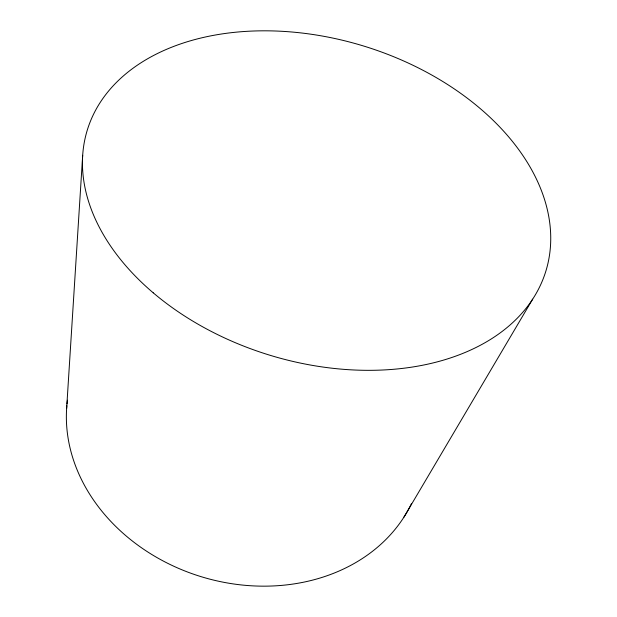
<?xml version="1.0" encoding="UTF-8"?>
<svg xmlns="http://www.w3.org/2000/svg" width="617" height="617" viewBox="0 0 617 617"><rect width="100%" height="100%" fill="white"/><g stroke="black" fill="none" stroke-linecap="round" stroke-linejoin="round"><path stroke-width="0.93" d="M66.636 408.462L82.686 155.307M403.896 517.193L532.664 299.168M411.547 503.48A181.205 150.324 17.1 0 1 205.523 577.967A181.205 150.324 17.1 0 1 66.844 405.693M67.022 403.85A181.205 150.324 17.1 0 1 67.446 400.194M153.24 292.828A239.89 161.554 17.1 0 0 543.546 277.866A239.89 161.554 17.1 0 0 252.985 31.035A239.89 161.554 17.1 0 0 153.24 292.828"/></g></svg>
